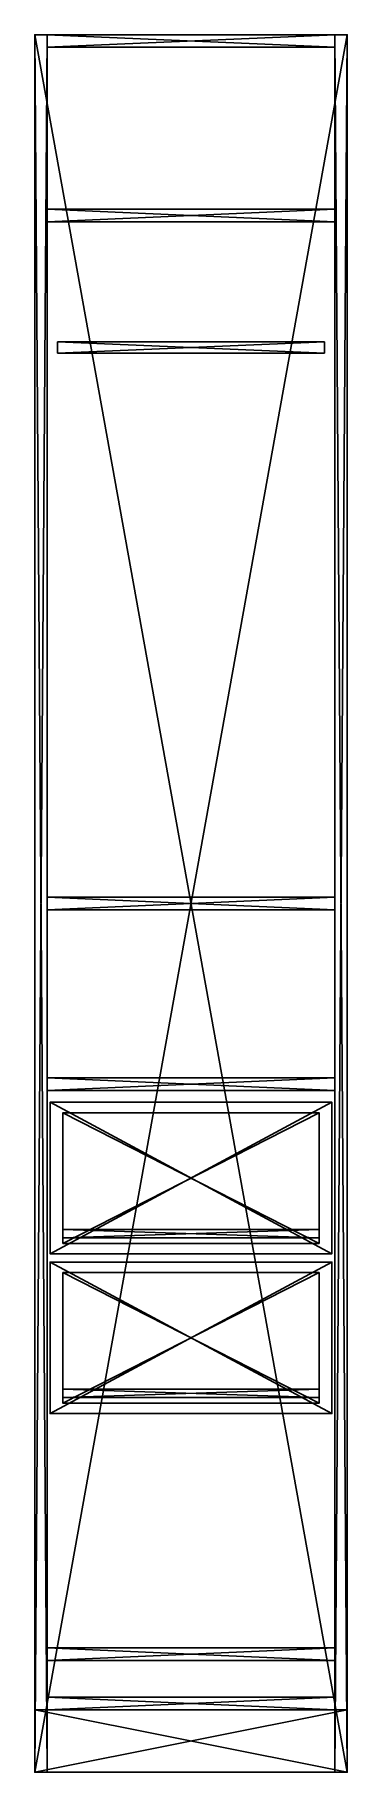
# Model space of a CAD drawing. Header units: millimetres. Extents: x 0 to 450, y 0 to 2500.
import ezdxf

# ---------------------------------------------------------------- set-up
doc = ezdxf.new("R2010")
doc.units = ezdxf.units.MM
for name, color, linetype in [('arka', 7, 'Continuous'), ('askilik', 7, 'Continuous'), ('cekmece', 7, 'Continuous'), ('govde', 7, 'Continuous'), ('raf', 7, 'Continuous')]:
    doc.layers.add(name, color=color, linetype=linetype)

msp = doc.modelspace()

# ---------------------------------------------------------------- linework, layer by layer
at = {"layer": 'arka'}
for points in [[(0, 0, 600), (0, 2500, 600), (0, 0, 592)], [(0, 0, 592), (0, 2500, 600), (0, 2500, 592)], [(0, 2500, 592), (450, 0, 592), (0, 0, 592)], [(0, 0, 600), (450, 2500, 600), (0, 2500, 600)], [(450, 0, 600), (450, 2500, 600), (0, 0, 600)], [(0, 2500, 600), (450, 2500, 600), (0, 2500, 592)], [(450, 2500, 592), (450, 0, 592), (0, 2500, 592)], [(0, 2500, 592), (450, 2500, 600), (450, 2500, 592)], [(450, 2500, 592), (450, 0, 600), (450, 0, 592)], [(450, 2500, 600), (450, 0, 600), (450, 2500, 592)], [(450, 0, 592), (0, 0, 600), (0, 0, 592)], [(450, 0, 600), (0, 0, 600), (450, 0, 592)]]:
    msp.add_3dface(points, dxfattribs=at)
at = {"layer": 'askilik'}
for points in [[(33, 2042, 228), (33, 2058, 228), (33, 2042, 212)], [(33, 2042, 212), (33, 2058, 228), (33, 2058, 212)], [(33, 2058, 212), (417, 2042, 212), (33, 2042, 212)], [(33, 2042, 228), (417, 2058, 228), (33, 2058, 228)], [(417, 2042, 228), (417, 2058, 228), (33, 2042, 228)], [(33, 2058, 228), (417, 2058, 228), (33, 2058, 212)], [(417, 2058, 212), (417, 2042, 212), (33, 2058, 212)], [(33, 2058, 212), (417, 2058, 228), (417, 2058, 212)], [(417, 2058, 212), (417, 2042, 228), (417, 2042, 212)], [(417, 2058, 228), (417, 2042, 228), (417, 2058, 212)], [(417, 2042, 212), (33, 2042, 228), (33, 2042, 212)], [(417, 2042, 228), (33, 2042, 228), (417, 2042, 212)]]:
    msp.add_3dface(points, dxfattribs=at)
at = {"layer": 'cekmece'}
for points in [[(22, 746, 43), (22, 964, 43), (22, 746, 25)], [(22, 746, 25), (22, 964, 43), (22, 964, 25)], [(22, 964, 25), (428, 746, 25), (22, 746, 25)], [(22, 746, 43), (428, 964, 43), (22, 964, 43)], [(428, 746, 43), (428, 964, 43), (22, 746, 43)], [(22, 964, 43), (428, 964, 43), (22, 964, 25)], [(428, 964, 25), (428, 746, 25), (22, 964, 25)], [(22, 964, 25), (428, 964, 43), (428, 964, 25)], [(428, 964, 25), (428, 746, 43), (428, 746, 25)], [(428, 964, 43), (428, 746, 43), (428, 964, 25)], [(428, 746, 25), (22, 746, 43), (22, 746, 25)], [(428, 746, 43), (22, 746, 43), (428, 746, 25)], [(22, 516, 43), (22, 734, 43), (22, 516, 25)], [(22, 516, 25), (22, 734, 43), (22, 734, 25)], [(22, 734, 25), (428, 516, 25), (22, 516, 25)], [(22, 516, 43), (428, 734, 43), (22, 734, 43)], [(428, 516, 43), (428, 734, 43), (22, 516, 43)], [(22, 734, 43), (428, 734, 43), (22, 734, 25)], [(428, 734, 25), (428, 516, 25), (22, 734, 25)], [(22, 734, 25), (428, 734, 43), (428, 734, 25)], [(428, 734, 25), (428, 516, 43), (428, 516, 25)], [(428, 734, 43), (428, 516, 43), (428, 734, 25)], [(428, 516, 25), (22, 516, 43), (22, 516, 25)], [(428, 516, 43), (22, 516, 43), (428, 516, 25)]]:
    msp.add_3dface(points, dxfattribs=at)
at = {"layer": 'govde'}
for points in [[(0, 0, 600), (0, 2500, 600), (0, 0)], [(0, 0), (0, 2500, 600), (0, 2500)], [(0, 2500), (18, 0), (0, 0)], [(0, 0, 600), (18, 2500, 600), (0, 2500, 600)], [(18, 0, 600), (18, 2500, 600), (0, 0, 600)], [(0, 2500, 600), (18, 2500, 600), (0, 2500)], [(18, 2500), (18, 0), (0, 2500)], [(0, 2500), (18, 2500, 600), (18, 2500)], [(18, 2500), (18, 0, 600), (18, 0)], [(18, 2500, 600), (18, 0, 600), (18, 2500)], [(18, 2482, 600), (18, 2500, 600), (18, 2482)], [(18, 2482), (18, 2500, 600), (18, 2500)], [(18, 2500), (432, 2482), (18, 2482)], [(18, 2482, 600), (432, 2500, 600), (18, 2500, 600)], [(432, 2482, 600), (432, 2500, 600), (18, 2482, 600)], [(18, 2500, 600), (432, 2500, 600), (18, 2500)], [(432, 2500), (432, 2482), (18, 2500)], [(18, 2500), (432, 2500, 600), (432, 2500)], [(432, 0, 600), (432, 2500, 600), (432, 0)], [(432, 0), (432, 2500, 600), (432, 2500)], [(432, 2500), (450, 0), (432, 0)], [(432, 0, 600), (450, 2500, 600), (432, 2500, 600)], [(450, 0, 600), (450, 2500, 600), (432, 0, 600)], [(432, 2500, 600), (450, 2500, 600), (432, 2500)], [(450, 2500), (450, 0), (432, 2500)], [(432, 2500), (450, 2500, 600), (450, 2500)], [(432, 2500), (432, 2482, 600), (432, 2482)], [(432, 2500, 600), (432, 2482, 600), (432, 2500)], [(450, 2500), (450, 0, 600), (450, 0)], [(450, 2500, 600), (450, 0, 600), (450, 2500)], [(432, 2482), (18, 2482, 600), (18, 2482)], [(432, 2482, 600), (18, 2482, 600), (432, 2482)], [(18, 90, 600), (18, 108, 600), (18, 90)], [(18, 90), (18, 108, 600), (18, 108)], [(18, 108), (432, 90), (18, 90)], [(18, 90, 600), (432, 108, 600), (18, 108, 600)], [(432, 90, 600), (432, 108, 600), (18, 90, 600)], [(18, 108, 600), (432, 108, 600), (18, 108)], [(432, 108), (432, 90), (18, 108)], [(18, 108), (432, 108, 600), (432, 108)], [(432, 108), (432, 90, 600), (432, 90)], [(432, 108, 600), (432, 90, 600), (432, 108)], [(0, 0, 600), (0, 90, 600), (0, 0)], [(0, 0), (0, 90, 600), (0, 90)], [(0, 90), (450, 0), (0, 0)], [(0, 0, 600), (450, 90, 600), (0, 90, 600)], [(450, 0, 600), (450, 90, 600), (0, 0, 600)], [(0, 90, 600), (450, 90, 600), (0, 90)], [(450, 90), (450, 0), (0, 90)], [(0, 90), (450, 90, 600), (450, 90)], [(432, 90), (18, 90, 600), (18, 90)], [(432, 90, 600), (18, 90, 600), (432, 90)], [(450, 90), (450, 0, 600), (450, 0)], [(450, 90, 600), (450, 0, 600), (450, 90)], [(18, 0), (0, 0, 600), (0, 0)], [(18, 0, 600), (0, 0, 600), (18, 0)], [(450, 0), (0, 0, 600), (0, 0)], [(450, 0, 600), (0, 0, 600), (450, 0)], [(450, 0), (432, 0, 600), (432, 0)], [(450, 0, 600), (432, 0, 600), (450, 0)]]:
    msp.add_3dface(points, dxfattribs=at)
at = {"layer": 'raf'}
for points in [[(18, 2231, 600), (18, 2249, 600), (18, 2231)], [(18, 2231), (18, 2249, 600), (18, 2249)], [(18, 2249), (432, 2231), (18, 2231)], [(18, 2231, 600), (432, 2249, 600), (18, 2249, 600)], [(432, 2231, 600), (432, 2249, 600), (18, 2231, 600)], [(18, 2249, 600), (432, 2249, 600), (18, 2249)], [(432, 2249), (432, 2231), (18, 2249)], [(18, 2249), (432, 2249, 600), (432, 2249)], [(432, 2231), (18, 2231, 600), (18, 2231)], [(432, 2231, 600), (18, 2231, 600), (432, 2231)], [(432, 2249), (432, 2231, 600), (432, 2231)], [(432, 2249, 600), (432, 2231, 600), (432, 2249)], [(18, 1241, 600), (18, 1259, 600), (18, 1241)], [(18, 1241), (18, 1259, 600), (18, 1259)], [(18, 1259), (432, 1241), (18, 1241)], [(18, 1241, 600), (432, 1259, 600), (18, 1259, 600)], [(432, 1241, 600), (432, 1259, 600), (18, 1241, 600)], [(18, 1259, 600), (432, 1259, 600), (18, 1259)], [(432, 1259), (432, 1241), (18, 1259)], [(18, 1259), (432, 1259, 600), (432, 1259)], [(432, 1259), (432, 1241, 600), (432, 1241)], [(432, 1259, 600), (432, 1241, 600), (432, 1259)], [(432, 1241), (18, 1241, 600), (18, 1241)], [(432, 1241, 600), (18, 1241, 600), (432, 1241)], [(18, 981, 600), (18, 999, 600), (18, 981)], [(18, 981), (18, 999, 600), (18, 999)], [(18, 999), (432, 981), (18, 981)], [(18, 981, 600), (432, 999, 600), (18, 999, 600)], [(432, 981, 600), (432, 999, 600), (18, 981, 600)], [(18, 999, 600), (432, 999, 600), (18, 999)], [(432, 999), (432, 981), (18, 999)], [(18, 999), (432, 999, 600), (432, 999)], [(432, 981), (18, 981, 600), (18, 981)], [(432, 981, 600), (18, 981, 600), (432, 981)], [(432, 999), (432, 981, 600), (432, 981)], [(432, 999, 600), (432, 981, 600), (432, 999)], [(40.5, 761, 356), (40.5, 949, 356), (40.5, 761, 344)], [(40.5, 761, 344), (40.5, 949, 356), (40.5, 949, 344)], [(40.5, 949, 344), (409.5, 761, 344), (40.5, 761, 344)], [(40.5, 761, 356), (409.5, 949, 356), (40.5, 949, 356)], [(409.5, 761, 356), (409.5, 949, 356), (40.5, 761, 356)], [(40.5, 949, 356), (409.5, 949, 356), (40.5, 949, 344)], [(409.5, 949, 344), (409.5, 761, 344), (40.5, 949, 344)], [(40.5, 949, 344), (409.5, 949, 356), (409.5, 949, 344)], [(409.5, 949, 344), (409.5, 761, 356), (409.5, 761, 344)], [(409.5, 949, 356), (409.5, 761, 356), (409.5, 949, 344)], [(40.5, 769, 355), (40.5, 781, 355), (40.5, 769, 25)], [(40.5, 769, 25), (40.5, 781, 355), (40.5, 781, 25)], [(40.5, 781, 25), (409.5, 769, 25), (40.5, 769, 25)], [(40.5, 769, 355), (409.5, 781, 355), (40.5, 781, 355)], [(409.5, 769, 355), (409.5, 781, 355), (40.5, 769, 355)], [(40.5, 781, 355), (409.5, 781, 355), (40.5, 781, 25)], [(409.5, 781, 25), (409.5, 769, 25), (40.5, 781, 25)], [(40.5, 781, 25), (409.5, 781, 355), (409.5, 781, 25)], [(409.5, 781, 25), (409.5, 769, 355), (409.5, 769, 25)], [(409.5, 781, 355), (409.5, 769, 355), (409.5, 781, 25)], [(409.5, 769, 25), (40.5, 769, 355), (40.5, 769, 25)], [(409.5, 769, 355), (40.5, 769, 355), (409.5, 769, 25)], [(409.5, 761, 344), (40.5, 761, 356), (40.5, 761, 344)], [(409.5, 761, 356), (40.5, 761, 356), (409.5, 761, 344)], [(40.5, 531, 356), (40.5, 719, 356), (40.5, 531, 344)], [(40.5, 531, 344), (40.5, 719, 356), (40.5, 719, 344)], [(40.5, 719, 344), (409.5, 531, 344), (40.5, 531, 344)], [(40.5, 531, 356), (409.5, 719, 356), (40.5, 719, 356)], [(409.5, 531, 356), (409.5, 719, 356), (40.5, 531, 356)], [(40.5, 719, 356), (409.5, 719, 356), (40.5, 719, 344)], [(409.5, 719, 344), (409.5, 531, 344), (40.5, 719, 344)], [(40.5, 719, 344), (409.5, 719, 356), (409.5, 719, 344)], [(409.5, 719, 344), (409.5, 531, 356), (409.5, 531, 344)], [(409.5, 719, 356), (409.5, 531, 356), (409.5, 719, 344)], [(40.5, 539, 355), (40.5, 551, 355), (40.5, 539, 25)], [(40.5, 539, 25), (40.5, 551, 355), (40.5, 551, 25)], [(40.5, 551, 25), (409.5, 539, 25), (40.5, 539, 25)], [(40.5, 539, 355), (409.5, 551, 355), (40.5, 551, 355)], [(409.5, 539, 355), (409.5, 551, 355), (40.5, 539, 355)], [(40.5, 551, 355), (409.5, 551, 355), (40.5, 551, 25)], [(409.5, 551, 25), (409.5, 539, 25), (40.5, 551, 25)], [(40.5, 551, 25), (409.5, 551, 355), (409.5, 551, 25)], [(409.5, 551, 25), (409.5, 539, 355), (409.5, 539, 25)], [(409.5, 551, 355), (409.5, 539, 355), (409.5, 551, 25)], [(409.5, 539, 25), (40.5, 539, 355), (40.5, 539, 25)], [(409.5, 539, 355), (40.5, 539, 355), (409.5, 539, 25)], [(409.5, 531, 344), (40.5, 531, 356), (40.5, 531, 344)], [(409.5, 531, 356), (40.5, 531, 356), (409.5, 531, 344)], [(18, 161, 600), (18, 179, 600), (18, 161)], [(18, 161), (18, 179, 600), (18, 179)], [(18, 179), (432, 161), (18, 161)], [(18, 161, 600), (432, 179, 600), (18, 179, 600)], [(432, 161, 600), (432, 179, 600), (18, 161, 600)], [(18, 179, 600), (432, 179, 600), (18, 179)], [(432, 179), (432, 161), (18, 179)], [(18, 179), (432, 179, 600), (432, 179)], [(432, 179), (432, 161, 600), (432, 161)], [(432, 179, 600), (432, 161, 600), (432, 179)], [(432, 161), (18, 161, 600), (18, 161)], [(432, 161, 600), (18, 161, 600), (432, 161)]]:
    msp.add_3dface(points, dxfattribs=at)

doc.saveas('drawing.dxf')
